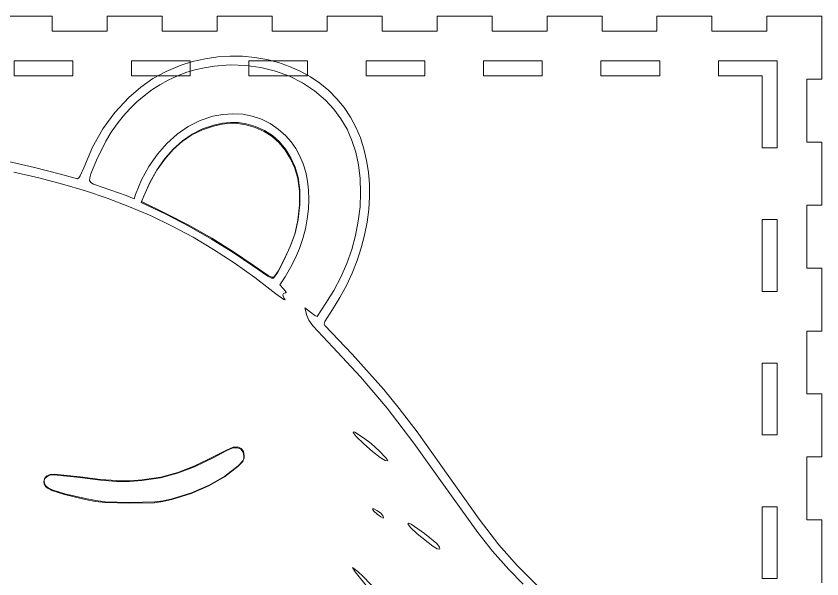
# Model space of a CAD drawing. Header units: millimetres. Extents: x 0 to 610, y 0 to 514.
# Drawn here: x 356.1 to 517.7, y 240.4 to 353.2 of the extents above; entities that cross this region are included whole.
import ezdxf

# ---------------------------------------------------------------- set-up
doc = ezdxf.new("R2010")
doc.units = ezdxf.units.MM
doc.header["$LTSCALE"] = 0.05
doc.layers.get('0').update_dxf_attribs({"plot": 0})
for name, color, linetype, lineweight in [('CUT', 1, 'Continuous', 0), ('ETCH', 5, 'Continuous', 0), ('RASTER', 250, 'Continuous', 0)]:
    doc.layers.add(name, color=color, linetype=linetype, lineweight=lineweight)

# ---------------------------------------------------------------- blocks, each defined once
blk = doc.blocks.new('back')
blk.add_lwpolyline([(645, 126.32), (645, 138.95), (642, 138.95), (642, 151.58), (645, 151.58), (645, 164.21), (642, 164.21), (642, 176.84), (645, 176.84), (645, 189.47), (642, 189.47), (642, 202.11), (645, 202.11), (645, 214.74), (642, 214.74), (642, 227.37), (645, 227.37), (645, 240), (633.97, 240), (633.97, 237), (622.95, 237), (622.95, 240), (611.92, 240), (611.92, 237), (600.9, 237), (600.9, 240), (589.87, 240), (589.87, 237), (578.85, 237), (578.85, 240), (567.82, 240), (567.82, 237), (556.79, 237), (556.79, 240), (545.77, 240), (545.77, 237), (534.74, 237), (534.74, 240), (523.72, 240), (523.72, 237), (512.69, 237), (512.69, 240), (501.67, 240), (501.67, 237), (490.64, 237), (490.64, 240), (479.62, 240)])
for points in [[(494.74, 228), (482.97, 228), (482.97, 231), (494.74, 231)], [(518.29, 231), (518.29, 228), (506.51, 228), (506.51, 231)], [(541.83, 231), (541.83, 228), (530.06, 228), (530.06, 231)], [(565.37, 231), (565.37, 228), (553.6, 228), (553.6, 231)], [(588.91, 228), (577.14, 228), (577.14, 231), (588.91, 231)], [(612.46, 231), (612.46, 228), (600.69, 228), (600.69, 231)], [(636, 228), (636, 213.6), (633, 213.6), (633, 228), (624.23, 228), (624.23, 231), (636, 231)], [(633, 184.8), (633, 199.2), (636, 199.2), (636, 184.8)], [(633, 156), (633, 170.4), (636, 170.4), (636, 156)], [(636, 127.2), (633, 127.2), (633, 141.6), (636, 141.6)]]:
    blk.add_lwpolyline(points, close=True)

msp = doc.modelspace()

# ---------------------------------------------------------------- linework, layer by layer
at = {"layer": 'ETCH'}
for points in [[(460.55, 239.14), (456.6, 243.02), (452.89, 247.22), (448.93, 252.36), (444.22, 259.04), (436.51, 269.83), (432.92, 274.57), (429.87, 278.38), (423.47, 285.47), (418.03, 291.16), (417.85, 291.46), (417.98, 291.97), (419.51, 294.41), (421, 296.78), (422.33, 299.22), (423.49, 301.7), (424.49, 304.22), (425.32, 306.77), (425.98, 309.33), (426.48, 311.89), (426.81, 314.44), (426.96, 316.97), (426.95, 319.46), (426.76, 321.91), (426.39, 324.29), (425.85, 326.6), (425.13, 328.82), (424.24, 330.95), (423.17, 332.97), (421.89, 334.9), (420.43, 336.68), (418.8, 338.3), (417.02, 339.77), (415.11, 341.07), (413.07, 342.2), (410.92, 343.16), (408.68, 343.94), (406.35, 344.55), (403.96, 344.96), (401.51, 345.19), (399.02, 345.22), (396.52, 345.06), (393.99, 344.69), (391.48, 344.12), (388.98, 343.33), (386.15, 342.16), (383.54, 340.74), (381.07, 339.01), (378.67, 336.93), (375.88, 333.93), (373.47, 330.61), (371.4, 326.93), (369.64, 322.81), (368.95, 321.22), (368.65, 320.78), (368.43, 320.63), (364.71, 321.6), (359.78, 322.87), (354.58, 324.05)], [(355.63, 321.97), (360.61, 320.81), (365.38, 319.54), (369.97, 318.18), (374.36, 316.7), (378.83, 315.02), (383.16, 313.17), (387.4, 311.14), (391.57, 308.9), (395.7, 306.44), (399.83, 303.75), (403.99, 300.79), (408.2, 297.57), (409.8, 296.42), (410.08, 296.31), (409.91, 296.57), (409.62, 296.98), (409.55, 297.35), (409.69, 297.62), (410.03, 297.72), (410.24, 297.75), (410.27, 297.88), (409.73, 298.55), (408.97, 299.34), (410.03, 300.97), (411.14, 302.82), (412.1, 304.73), (412.91, 306.66), (413.58, 308.62), (414.1, 310.6), (414.47, 312.56), (414.7, 314.51), (414.79, 316.44), (414.72, 318.32), (414.51, 320.15), (414.16, 321.91), (413.65, 323.59), (413, 325.17), (412.21, 326.66), (411.27, 328.02), (410.18, 329.25), (408.65, 330.59), (407.01, 331.7), (405.27, 332.56), (403.44, 333.18), (401.54, 333.55), (399.58, 333.67), (397.57, 333.54), (395.53, 333.15), (393.01, 332.31), (390.62, 331.11), (388.38, 329.58), (386.31, 327.72), (384.41, 325.56), (382.72, 323.11), (381.24, 320.4), (380, 317.44), (379.74, 316.61), (378.17, 317.23), (373.57, 318.89), (371.59, 319.56), (371.07, 319.86), (370.82, 320.25), (370.84, 320.81), (371.09, 321.62), (372.24, 324.35), (374.1, 328.17), (375.17, 329.94), (376.32, 331.61), (377.56, 333.18), (378.87, 334.65), (380.27, 336.02), (381.74, 337.28), (383.28, 338.43), (384.9, 339.47), (386.57, 340.4), (388.31, 341.21), (390.11, 341.9), (391.96, 342.46), (393.87, 342.9), (395.83, 343.22), (399.01, 343.45), (402.15, 343.35), (405.2, 342.93), (408.14, 342.21), (410.93, 341.18), (413.54, 339.87), (415.95, 338.27), (418.12, 336.4), (419.8, 334.57), (421.24, 332.62), (422.45, 330.54), (423.44, 328.31), (424.2, 325.93), (424.75, 323.39), (425.07, 320.69), (425.18, 317.83), (425.06, 314.96), (424.72, 312.1), (424.16, 309.24), (423.39, 306.42), (422.4, 303.63), (421.2, 300.9), (419.8, 298.23), (418.21, 295.65), (416.44, 293.02), (416.01, 293.22), (415.14, 293.85), (413.96, 294.71), (414.4, 293.17), (414.8, 292.26), (415.63, 291.12), (419.63, 286.82), (425.19, 280.87), (430.52, 274.58), (435.88, 267.62), (441.56, 259.63), (448.71, 249.68), (451.66, 245.96), (454.91, 242.26), (457.79, 239.3)], [(402.21, 331.64), (404.12, 331.1), (405.88, 330.31), (407.48, 329.27), (408.9, 328), (410.15, 326.51), (411.19, 324.81), (412.04, 322.92), (412.66, 320.84), (412.99, 318.36), (412.99, 315.48), (412.67, 312.48), (412.04, 309.68), (411.13, 307.2), (409.87, 304.42), (408.63, 302.07), (407.76, 300.88), (407.36, 300.88), (406.61, 301.24), (403.62, 303.3), (399.7, 305.99), (395.35, 308.69), (390.76, 311.29), (386.14, 313.66), (381.21, 316.05), (381.69, 317.15), (382.98, 319.98), (384.4, 322.5), (385.95, 324.72), (387.63, 326.64), (389.45, 328.26), (391.4, 329.59), (393.5, 330.63), (395.74, 331.38), (397.49, 331.75), (399.08, 331.92), (400.62, 331.88), (402.21, 331.64), (402.21, 331.64)], [(423.7, 269.73), (424.32, 268.93), (425.8, 267.48), (427.57, 265.89), (429.07, 264.71), (430.1, 264.12), (430.61, 264.03), (430.53, 264.28), (430.19, 264.73), (428.93, 266.03), (427.3, 267.49), (425.77, 268.67), (424.04, 269.79), (423.76, 269.87), (423.7, 269.73), (423.7, 269.73)], [(399.64, 266.78), (398.26, 266.18), (395.77, 264.89), (391.94, 263.01), (388.52, 261.69), (385.12, 260.8), (381.36, 260.22), (378.91, 260.04), (376.25, 260.07), (373.04, 260.33), (368.93, 260.84), (363.71, 261.4), (362.92, 261.3), (362.28, 261.01), (361.85, 260.58), (361.7, 260.05), (361.78, 259.52), (362.04, 259.05), (362.54, 258.63), (363.31, 258.23), (365.83, 257.42), (369.97, 256.47), (372.07, 256.06), (373.95, 255.82), (378.97, 255.68), (383.92, 255.79), (385.56, 256.03), (387.38, 256.44), (391.24, 257.63), (394.8, 259.16), (397.97, 260.98), (400.64, 263.03), (401.6, 264.09), (401.8, 264.57), (401.85, 265.09), (401.69, 265.93), (401.23, 266.52), (400.53, 266.82), (399.64, 266.78), (399.64, 266.78)], [(427.54, 254.35), (427.83, 253.94), (428.49, 253.34), (429.22, 252.79), (429.72, 252.55), (429.78, 252.7), (429.63, 253.08), (429.17, 253.6), (428.46, 254.1), (427.82, 254.41), (427.61, 254.44), (427.54, 254.35), (427.54, 254.35)], [(434.62, 251.4), (435.18, 250.69), (436.52, 249.42), (439.64, 246.91), (440.55, 246.41), (441.03, 246.35), (441.1, 246.48), (441.03, 246.71), (440.5, 247.44), (437.99, 249.49), (435.3, 251.34), (434.82, 251.51), (434.62, 251.4), (434.62, 251.4)], [(424.11, 241.77), (426.83, 238.38), (429.87, 235.01), (430.52, 234.5), (430.69, 234.46), (430.76, 234.54), (430.59, 235.07), (429.99, 235.98), (427.16, 239.33), (425.71, 240.84), (424.61, 241.83), (423.55, 242.66), (424.11, 241.77), (424.11, 241.77)]]:
    msp.add_lwpolyline(points, dxfattribs=at)
at = {"layer": 'RASTER'}
for points in [[(402.14, 331.46), (404.05, 330.92), (405.81, 330.12), (407.41, 329.09), (408.84, 327.82), (410.08, 326.33), (411.13, 324.63), (411.97, 322.74), (412.59, 320.66), (412.92, 318.19), (412.92, 315.3), (412.6, 312.31), (411.97, 309.5), (411.06, 307.03), (409.81, 304.25), (408.57, 301.9), (407.69, 300.71), (407.29, 300.71), (406.54, 301.07), (403.56, 303.13), (399.64, 305.81), (395.29, 308.52), (390.7, 311.12), (386.09, 313.49), (381.16, 315.88), (381.63, 316.97), (382.92, 319.8), (384.34, 322.33), (385.89, 324.54), (387.57, 326.46), (389.39, 328.08), (391.34, 329.41), (393.44, 330.44), (395.68, 331.19), (397.43, 331.57), (399.02, 331.74), (400.56, 331.7), (402.14, 331.46), (402.14, 331.46)], [(399.57, 266.62), (398.19, 266.02), (395.71, 264.74), (391.88, 262.86), (388.46, 261.54), (385.07, 260.65), (381.31, 260.07), (378.86, 259.89), (376.2, 259.92), (372.99, 260.18), (368.88, 260.69), (363.66, 261.25), (362.87, 261.15), (362.24, 260.86), (361.81, 260.43), (361.65, 259.9), (361.73, 259.37), (362, 258.9), (362.49, 258.48), (363.26, 258.08), (365.79, 257.27), (369.92, 256.32), (372.02, 255.91), (373.9, 255.67), (378.92, 255.53), (383.86, 255.65), (385.5, 255.88), (387.33, 256.3), (391.18, 257.48), (394.74, 259.01), (397.91, 260.83), (400.58, 262.88), (401.54, 263.94), (401.73, 264.42), (401.79, 264.94), (401.62, 265.78), (401.17, 266.37), (400.47, 266.66), (399.57, 266.62), (399.57, 266.62)]]:
    msp.add_lwpolyline(points, dxfattribs=at)

# ---------------------------------------------------------------- block references
at = {"layer": 'CUT'}
msp.add_blockref('back', (-127.3, 113.24), dxfattribs=at)

doc.saveas('drawing.dxf')
